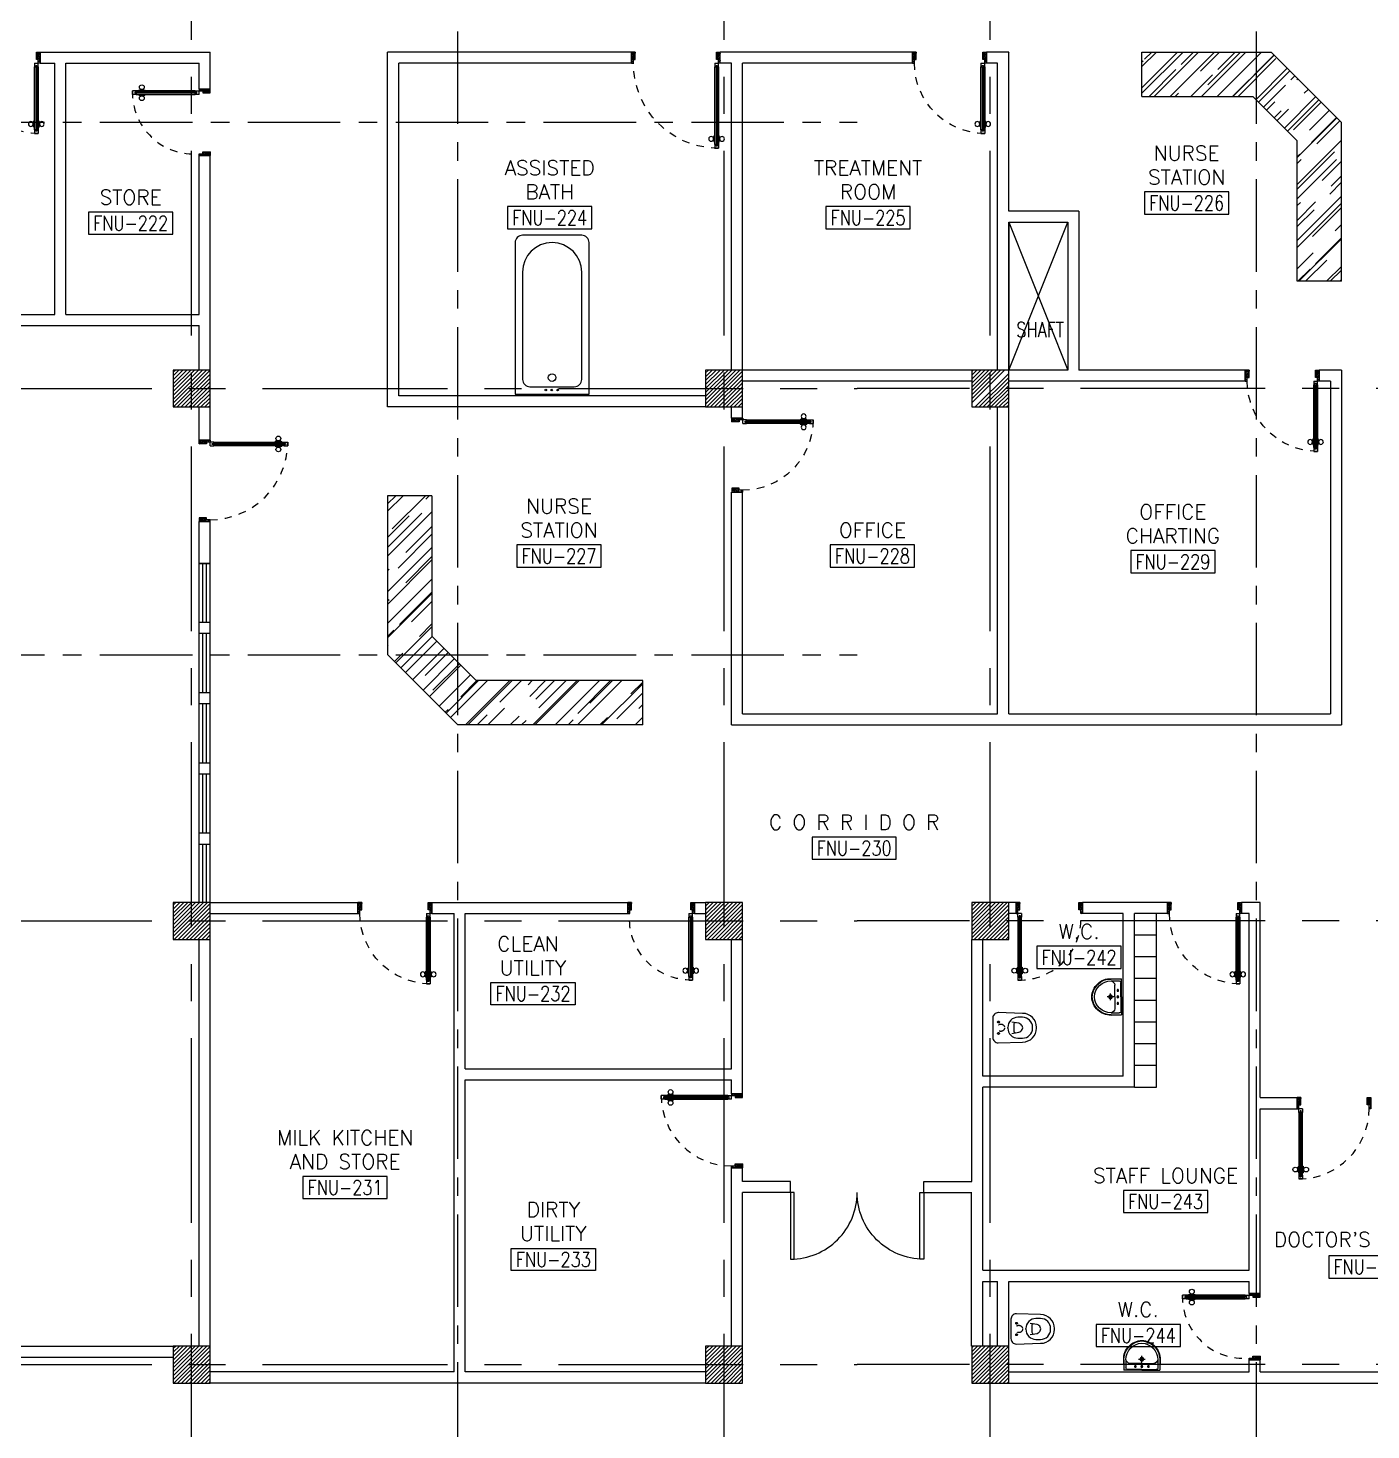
# Model space of a CAD drawing. Extents: x 0 to 91, y -1.5 to 78.
# Drawn here: x 57.53 to 75.69, y 35.74 to 54.7 of the extents above; entities that cross this region are included whole.
import ezdxf
from ezdxf.enums import TextEntityAlignment as Align

# ---------------------------------------------------------------- set-up
doc = ezdxf.new("R2010")
doc.units = 0
doc.header["$MEASUREMENT"] = 0
for name, pattern in [('CENTER', [2, 1.25, -0.25, 0.25, -0.25]), ('CENTERX2', [4, 2.5, -0.5, 0.5, -0.5]), ('DASHED', [0.75, 0.5, -0.25]), ('HIDDEN', [0.375, 0.25, -0.125]), ('HIDDEN2', [0.1875, 0.125, -0.0625])]:
    doc.linetypes.add(name, pattern=pattern)
doc.layers.get('0').update_dxf_attribs({"color": 11, "linetype": 'CONTINUOUS'})
for name, color, linetype in [('AXES', 11, 'CENTERX2'), ('AXES1', 11, 'CENTER'), ('COL', 11, 'CONTINUOUS'), ('COUNTER', 11, 'CONTINUOUS'), ('DOOR', 11, 'CONTINUOUS'), ('FIX', 11, 'CONTINUOUS'), ('HAT', 11, 'CONTINUOUS'), ('Locker', 11, 'CONTINUOUS'), ('RM-BOX', 11, 'CONTINUOUS'), ('RM-NAME', 11, 'CONTINUOUS'), ('RM-NO', 11, 'CONTINUOUS'), ('SHAFT', 11, 'CONTINUOUS'), ('WALL', 11, 'CONTINUOUS'), ('WIN', 11, 'CONTINUOUS')]:
    doc.layers.add(name, color=color, linetype=linetype)
doc.styles.add('ROMANS', font='ROMANS.shx', dxfattribs={"width": 0.6})

# ---------------------------------------------------------------- blocks, each defined once
blk = doc.blocks.new('COL50')
at = {"layer": 'COL'}
blk.add_lwpolyline([(-250, 250), (-250, -250), (250, -250), (250, 250)], close=True, dxfattribs=at)
blk = doc.blocks.new('*X49')
at = {"color": 0}
for p, q in [((84179, 155509), (84660, 155990)), ((84179, 155562), (84607, 155990)), ((84179, 155615), (84554, 155990)), ((84179, 155668), (84501, 155990)), ((84179, 155721), (84448, 155990)), ((84179, 155774), (84395, 155990)), ((84179, 155827), (84342, 155990)), ((84179, 155880), (84289, 155990)), ((84179, 155933), (84236, 155990)), ((84179, 155986), (84183, 155990)), ((84213, 155490), (84679, 155956)), ((84266, 155490), (84679, 155903)), ((84319, 155490), (84679, 155850)), ((84372, 155490), (84679, 155796)), ((84426, 155490), (84679, 155743)), ((84479, 155490), (84679, 155690)), ((84532, 155490), (84679, 155637)), ((84585, 155490), (84679, 155584)), ((84638, 155490), (84679, 155531))]:
    blk.add_line(p, q, dxfattribs=at)
blk = doc.blocks.new('*X48')
at = {"color": 0}
for p, q in [((80579, 162727), (81042, 163190)), ((80579, 162780), (80989, 163190)), ((80579, 162833), (80936, 163190)), ((80579, 162886), (80883, 163190)), ((80579, 162939), (80829, 163190)), ((80579, 162993), (80776, 163190)), ((80579, 163046), (80723, 163190)), ((80579, 163099), (80670, 163190)), ((80579, 163152), (80617, 163190)), ((80595, 162690), (81079, 163174)), ((80648, 162690), (81079, 163121)), ((80701, 162690), (81079, 163068)), ((80754, 162690), (81079, 163015)), ((80807, 162690), (81079, 162962)), ((80860, 162690), (81079, 162909)), ((80913, 162690), (81079, 162856)), ((80966, 162690), (81079, 162803)), ((81019, 162690), (81079, 162750)), ((81072, 162690), (81079, 162697))]:
    blk.add_line(p, q, dxfattribs=at)
blk = doc.blocks.new('*X50')
at = {"color": 0}
for p, q in [((80579, 155515), (81054, 155990)), ((80579, 155568), (81001, 155990)), ((80579, 155621), (80948, 155990)), ((80579, 155674), (80895, 155990)), ((80579, 155727), (80842, 155990)), ((80579, 155780), (80789, 155990)), ((80579, 155833), (80736, 155990)), ((80579, 155886), (80683, 155990)), ((80579, 155939), (80630, 155990)), ((80607, 155490), (81079, 155962)), ((80660, 155490), (81079, 155909)), ((80713, 155490), (81079, 155856)), ((80766, 155490), (81079, 155803)), ((80819, 155490), (81079, 155750)), ((80872, 155490), (81079, 155697)), ((80925, 155490), (81079, 155644)), ((80978, 155490), (81079, 155591)), ((81031, 155490), (81079, 155538))]:
    blk.add_line(p, q, dxfattribs=at)
blk = doc.blocks.new('*X51')
at = {"color": 0}
for p, q in [((80579, 149522), (81047, 149990)), ((80579, 149575), (80994, 149990)), ((80579, 149628), (80941, 149990)), ((80579, 149681), (80888, 149990)), ((80579, 149734), (80835, 149990)), ((80579, 149787), (80782, 149990)), ((80579, 149840), (80729, 149990)), ((80579, 149893), (80676, 149990)), ((80579, 149946), (80623, 149990)), ((80600, 149490), (81079, 149969)), ((80653, 149490), (81079, 149916)), ((80706, 149490), (81079, 149863)), ((80759, 149490), (81079, 149810)), ((80812, 149490), (81079, 149757)), ((80865, 149490), (81079, 149704)), ((80918, 149490), (81079, 149651)), ((80971, 149490), (81079, 149598)), ((81024, 149490), (81079, 149545)), ((81077, 149490), (81079, 149492))]:
    blk.add_line(p, q, dxfattribs=at)
blk = doc.blocks.new('*X56')
at = {"color": 0}
for p, q in [((196689, 149542), (197136, 149990)), ((196689, 149595), (197083, 149990)), ((196689, 149648), (197030, 149990)), ((196689, 149701), (196977, 149990)), ((196689, 149754), (196924, 149990)), ((196689, 149807), (196871, 149990)), ((196689, 149860), (196818, 149990)), ((196689, 149913), (196765, 149990)), ((196689, 149966), (196712, 149990)), ((196689, 149489), (197189, 149989)), ((196742, 149490), (197189, 149936)), ((196795, 149490), (197189, 149883)), ((196848, 149490), (197189, 149830)), ((196901, 149490), (197189, 149777)), ((196954, 149490), (197189, 149724)), ((197007, 149490), (197189, 149671)), ((197060, 149490), (197189, 149618)), ((197113, 149490), (197189, 149565)), ((197166, 149490), (197189, 149512))]:
    blk.add_line(p, q, dxfattribs=at)
blk = doc.blocks.new('RM1')
at = {"layer": 'RM-BOX'}
blk.add_lwpolyline([(570, -200), (-570, -200), (-570, -500), (570, -500)], close=True, dxfattribs=at)
at = {"layer": 'RM-NAME', "style": 'ROMANS'}
for tag, p in [('ROOMNAME1', (0, 324)), ('ROOMNAME2', (0, 0))]:
    blk.add_attdef(tag, text='', height=200, dxfattribs=at).set_placement(p, align=Align.MIDDLE)
at = {"layer": 'RM-NO', "style": 'ROMANS', "width": 0.8}
blk.add_attdef('ROOMNO', text='', height=200, dxfattribs=at).set_placement((0, -350), align=Align.MIDDLE)
blk = doc.blocks.new('*X54')
at = {"color": 0}
for p, q in [((196689, 162747), (197131, 163190)), ((196689, 162800), (197078, 163190)), ((196689, 162853), (197025, 163190)), ((196689, 162907), (196972, 163190)), ((196689, 162960), (196919, 163190)), ((196689, 163013), (196866, 163190)), ((196689, 163066), (196813, 163190)), ((196689, 163119), (196760, 163190)), ((196689, 163172), (196707, 163190)), ((196737, 162690), (197189, 163141)), ((196790, 162690), (197189, 163088)), ((196843, 162690), (197189, 163035)), ((196896, 162690), (197189, 162982)), ((196949, 162690), (197189, 162929)), ((197002, 162690), (197189, 162876)), ((197055, 162690), (197189, 162823)), ((197108, 162690), (197189, 162770)), ((197161, 162690), (197189, 162717))]:
    blk.add_line(p, q, dxfattribs=at)
blk = doc.blocks.new('WC1')
at = {"layer": 'FIX', "lineweight": 20}
for p, q in [((-210, 204), (-538, 194)), ((-727, 5), (-727, -5)), ((-674, 5), (-674, -5)), ((-534, 24), (-540, 0)), ((-540, 0), (-534, -24)), ((-475, 141), (-538, 141)), ((-395, 76), (-490, 60)), ((-339, 5), (-339, -5)), ((-538, -141), (-475, -141)), ((-490, -60), (-395, -76)), ((-538, -194), (-210, -204))]:
    blk.add_line(p, q, dxfattribs=at)
at = {"layer": 'FIX', "linetype": 'Continuous', "lineweight": 20}
blk.add_line((-420, -47), (-420, 45), dxfattribs=at)
at = {"layer": 'FIX', "lineweight": 20}
blk.add_lwpolyline([(-213, -204), (-210, -204, 0.414214), (-137, -131), (-137, 0), (-137, 131, 0.414214), (-210, 204)], format="xyb", dxfattribs=at)
at = {"layer": 'FIX', "linetype": 'HIDDEN2', "lineweight": 20, "ltscale": 0.3}
blk.add_circle((-245, 0), 49.8, dxfattribs=at)
at = {"layer": 'FIX', "linetype": 'HIDDEN', "lineweight": 20, "ltscale": 0.05}
for centre in [(-213, 78), (-213, -77)]:
    blk.add_circle(centre, 11.6, dxfattribs=at)
at = {"layer": 'FIX', "lineweight": 20}
for centre, radius, start, end in [((-538, 5), 189, 90, 180), ((-538, 5), 136, 90, 180), ((-473, -7), 68.2, 128.9242, 152.8468), ((-464, -18), 82, 108.496, 128.9242), ((-475, 5), 136, 360, 90), ((-538, -5), 189, 180, 270), ((-538, -5), 136, 180, 270), ((-473, 7), 68.2, 207.1532, 231.0758), ((-464, 18), 82, 231.0758, 251.504), ((-475, -5), 136, 270, 0)]:
    blk.add_arc(centre, radius, start, end, dxfattribs=at)
at = {"layer": 'FIX', "linetype": 'Continuous', "lineweight": 20}
for centre, start, end in [((-443, 46), 357.6662, 91.6121), ((-442, -46), 268.3879, 2.3338)]:
    blk.add_arc(centre, 22.3, start, end, dxfattribs=at)
blk = doc.blocks.new('LAV1')
at = {"layer": 'FIX', "linetype": 'DASHED', "lineweight": 20, "ltscale": 0.05}
for p, q in [((50, 220), (-50, 220)), ((0, 170), (0, 270)), ((0, 170), (0, 270))]:
    blk.add_line(p, q, dxfattribs=at)
at = {"layer": 'FIX', "linetype": 'ByBlock', "ltscale": 0.3}
for p, q in [((-280, 210), (-275, 50)), ((-245, 210), (-245, 85)), ((0, 60), (-220, 60)), ((0, 60), (220, 60)), ((245, 210), (245, 85)), ((280, 210), (275, 50))]:
    blk.add_line(p, q, dxfattribs=at)
at = {"layer": 'FIX', "linetype": 'Continuous', "lineweight": 20}
for p, q in [((-275, 210), (-275, 50)), ((0, 50), (-275, 50)), ((0, 50), (-252, 50)), ((0, 155), (-181, 155)), ((0, 155), (181, 155)), ((0, 50), (275, 50)), ((0, 50), (252, 50)), ((275, 210), (275, 50))]:
    blk.add_line(p, q, dxfattribs=at)
at = {"layer": 'FIX', "lineweight": 20}
for p, q in [((16, 107), (-15, 107)), ((0, 92), (0, 123))]:
    blk.add_line(p, q, dxfattribs=at)
for centre, radius in [((0, 220), 29.5), ((0, 220), 22.5), ((0, 107), 15.5)]:
    blk.add_circle(centre, radius, dxfattribs=at)
at = {"layer": 'FIX', "linetype": 'HIDDEN', "lineweight": 20, "ltscale": 0.05}
for centre in [(-100, 107), (100, 107)]:
    blk.add_circle(centre, 12.4, dxfattribs=at)
at = {"layer": 'FIX', "linetype": 'ByBlock', "ltscale": 0.3}
for centre, radius, start, end in [((7, 220), 287, 91.3776, 182.0064), ((-7, 220), 287, 357.9936, 88.6224), ((-220, 85), 24.9, 179.7021, 269.9486), ((220, 85), 24.9, 270.0514, 0.2979)]:
    blk.add_arc(centre, radius, start, end, dxfattribs=at)
at = {"layer": 'FIX', "linetype": 'Continuous', "lineweight": 20}
for centre, radius, start, end in [((8, 217), 283, 91.6988, 181.351), ((8, 212), 253, 91.7328, 180.4884), ((-8, 217), 283, 358.649, 88.3012), ((-8, 212), 253, 359.5116, 88.2672), ((-179, 222), 66.9, 190.2006, 268.0786), ((179, 222), 66.9, 271.9214, 349.7994)]:
    blk.add_arc(centre, radius, start, end, dxfattribs=at)
blk = doc.blocks.new('DOOR90')
at = {"layer": 'DOOR', "linetype": 'ByBlock'}
for p, q in [((0, 0), (-150, 0)), ((-200, -25), (-1000, -25)), ((-200, -42), (-1000, -42)), ((-200, -58), (-1000, -58)), ((-1000, -75), (-200, -75))]:
    blk.add_line(p, q, dxfattribs=at)
at = {"layer": 'DOOR', "color": 0, "linetype": 'ByBlock'}
for p, q in [((-150, 0), (-150, -25)), ((-150, 0), (0, 0)), ((0, -50), (0, 0)), ((-1050, -25), (-1050, -75)), ((-1050, -75), (-1050, -25)), ((-1000, -25), (-1050, -25)), ((-1000, -75), (-1050, -75)), ((-1020, -42), (-1020, -58)), ((-1000, -42), (-1020, -42)), ((-1000, -58), (-1020, -58)), ((-1000, -25), (-1000, -42)), ((-1000, -58), (-1000, -75)), ((-968, -25), (-968, -18)), ((-878, -18), (-968, -18)), ((-968, -75), (-968, -82)), ((-878, -82), (-968, -82)), ((-955, -18), (-955, -9)), ((-955, -9), (-890, -9)), ((-955, -18), (-890, -18)), ((-955, -82), (-955, -91)), ((-955, -82), (-890, -82)), ((-955, -91), (-890, -91)), ((-890, -18), (-890, -9)), ((-890, -82), (-890, -91)), ((-878, -25), (-878, -18)), ((-878, -75), (-878, -82)), ((-200, -42), (-200, -25)), ((-200, -25), (-150, -25)), ((-180, -42), (-200, -42)), ((-200, -75), (-200, -58)), ((-200, -58), (-180, -58)), ((-150, -75), (-200, -75)), ((-180, -58), (-180, -42)), ((-150, -75), (-150, -25)), ((-150, -25), (-100, -25)), ((-100, -25), (-100, -50)), ((-100, -50), (0, -50)), ((-150, -900), (-150, -875)), ((-150, -875), (-100, -875)), ((0, -900), (-150, -900)), ((-150, -900), (0, -900)), ((-100, -850), (0, -850)), ((-100, -875), (-100, -850)), ((0, -850), (0, -900))]:
    blk.add_line(p, q, dxfattribs=at)
at = {"layer": 'DOOR', "color": 9, "linetype": 'ByBlock'}
for p, q in [((0, -50), (-114, 0)), ((0, -50), (-40, 0)), ((0, -50), (-100, -37)), ((0, -850), (-114, -900)), ((0, -850), (-100, -863)), ((0, -850), (-40, -900))]:
    blk.add_line(p, q, dxfattribs=at)
at = {"layer": 'DOOR', "color": 0, "linetype": 'ByBlock'}
for centre in [(-923, 24), (-923, -124)]:
    blk.add_circle(centre, 32.4, dxfattribs=at)
at = {"layer": 'DOOR', "color": 9, "linetype": 'ByBlock'}
for centre, radius, start, end in [((0, -50), 74.4, 137.7764, 180), ((0, -50), 54.4, 113.2074, 180), ((0, -50), 154, 161.1053, 166.2858), ((0, -50), 134, 158.1598, 169.28), ((0, -50), 114, 154.0838, 167.3774), ((0, -50), 94.4, 148.0182, 180), ((0, -50), 34.4, 90, 180), ((0, -50), 14.4, 90, 180), ((0, -850), 154, 193.7142, 198.8947), ((0, -850), 134, 190.72, 201.8402), ((0, -850), 94.4, 180, 211.9818), ((0, -850), 74.4, 180, 222.2236), ((0, -850), 54.4, 180, 246.7926), ((0, -850), 34.4, 180, 270), ((0, -850), 14.4, 180, 270)]:
    blk.add_arc(centre, radius, start, end, dxfattribs=at)
at = {"layer": 'DOOR', "linetype": 'HIDDEN', "ltscale": 0.5}
blk.add_arc((-222, -50), 828, 178.2701, 275.003, dxfattribs=at)
blk = doc.blocks.new('A$C3A782592')
at = {"layer": 'COUNTER', "linetype": 'ByBlock'}
for p, q in [((0, 3100), (0, 951)), ((600, 3100), (0, 3100)), ((600, 3100), (600, 1200)), ((1200, 600), (600, 1200)), ((951, 0), (0, 951)), ((3450, 600), (1200, 600)), ((3450, 0), (3450, 600)), ((3450, 0), (951, 0))]:
    blk.add_line(p, q, dxfattribs=at)
blk = doc.blocks.new('*X75')
at = {"color": 0}
for p, q in [((73379, 149535), (73834, 149990)), ((73379, 149588), (73781, 149990)), ((73379, 149641), (73728, 149990)), ((73379, 149694), (73675, 149990)), ((73379, 149747), (73622, 149990)), ((73379, 149800), (73569, 149990)), ((73379, 149853), (73516, 149990)), ((73379, 149906), (73463, 149990)), ((73379, 149959), (73410, 149990)), ((73387, 149490), (73879, 149982)), ((73440, 149490), (73879, 149929)), ((73493, 149490), (73879, 149876)), ((73546, 149490), (73879, 149822)), ((73599, 149490), (73879, 149769)), ((73653, 149490), (73879, 149716)), ((73706, 149490), (73879, 149663)), ((73759, 149490), (73879, 149610)), ((73812, 149490), (73879, 149557)), ((73865, 149490), (73879, 149504))]:
    blk.add_line(p, q, dxfattribs=at)
blk = doc.blocks.new('*X72')
at = {"color": 0}
for p, q in [((73379, 155527), (73842, 155990)), ((73379, 155580), (73789, 155990)), ((73379, 155633), (73736, 155990)), ((73379, 155686), (73683, 155990)), ((73379, 155739), (73629, 155990)), ((73379, 155793), (73576, 155990)), ((73379, 155846), (73523, 155990)), ((73379, 155899), (73470, 155990)), ((73379, 155952), (73417, 155990)), ((73395, 155490), (73879, 155974)), ((73448, 155490), (73879, 155921)), ((73501, 155490), (73879, 155868)), ((73554, 155490), (73879, 155815)), ((73607, 155490), (73879, 155762)), ((73660, 155490), (73879, 155709)), ((73713, 155490), (73879, 155656)), ((73766, 155490), (73879, 155603)), ((73819, 155490), (73879, 155550)), ((73872, 155490), (73879, 155497))]:
    blk.add_line(p, q, dxfattribs=at)
blk = doc.blocks.new('*X71')
at = {"color": 0}
for p, q in [((73379, 162740), (73829, 163190)), ((73379, 162793), (73776, 163190)), ((73379, 162846), (73723, 163190)), ((73379, 162899), (73670, 163190)), ((73379, 162952), (73617, 163190)), ((73379, 163005), (73564, 163190)), ((73379, 163058), (73511, 163190)), ((73379, 163111), (73458, 163190)), ((73379, 163164), (73405, 163190)), ((73382, 162690), (73879, 163187)), ((73435, 162690), (73879, 163134)), ((73488, 162690), (73879, 163081)), ((73541, 162690), (73879, 163028)), ((73594, 162690), (73879, 162975)), ((73647, 162690), (73879, 162922)), ((73700, 162690), (73879, 162869)), ((73753, 162690), (73879, 162816)), ((73806, 162690), (73879, 162763)), ((73859, 162690), (73879, 162710))]:
    blk.add_line(p, q, dxfattribs=at)
blk = doc.blocks.new('BTUB1')
at = {"layer": 'FIX'}
for points in [[(-500, -25), (-500, -2075, 0.414214), (-400, -2175), (400, -2175, 0.414214), (500, -2075), (500, -25)], [(-400, -1675, 1), (400, -1675), (400, -225, 0.414214), (300, -125), (-300, -125, 0.414214), (-400, -225)]]:
    blk.add_lwpolyline(points, format="xyb", close=True, dxfattribs=at)
for centre, radius in [((-75, -81), 11), ((5, -81), 11), ((85, -81), 11), ((0, -250), 52.2)]:
    blk.add_circle(centre, radius, dxfattribs=at)
blk = doc.blocks.new('D1000')
at = {"layer": 'DOOR', "color": 7, "linetype": 'ByBlock'}
for p, q in [((0, 0), (-150, 0)), ((-150, 0), (-150, -25)), ((-150, 0), (0, 0)), ((0, -50), (-114, 0)), ((0, -50), (-40, 0)), ((0, -50), (0, 0)), ((-1050, -25), (-1100, -25)), ((-1100, -75), (-1100, -25)), ((-1100, -25), (-1100, -75)), ((-1050, -75), (-1100, -75)), ((-1050, -42), (-1070, -42)), ((-1070, -42), (-1070, -58)), ((-1050, -58), (-1070, -58)), ((-1050, -25), (-1050, -42)), ((-1050, -58), (-1050, -75)), ((-928, -18), (-1018, -18)), ((-1018, -25), (-1018, -18)), ((-1018, -75), (-1018, -82)), ((-928, -82), (-1018, -82)), ((-1005, -9), (-940, -9)), ((-1005, -18), (-1005, -9)), ((-1005, -18), (-940, -18)), ((-1005, -82), (-940, -82)), ((-1005, -82), (-1005, -91)), ((-1005, -91), (-940, -91)), ((-940, -18), (-940, -9)), ((-940, -82), (-940, -91)), ((-928, -25), (-928, -18)), ((-928, -75), (-928, -82)), ((-200, -42), (-200, -25)), ((-200, -25), (-150, -25)), ((-180, -42), (-200, -42)), ((-200, -75), (-200, -58)), ((-200, -58), (-180, -58)), ((-150, -75), (-200, -75)), ((-180, -58), (-180, -42)), ((-150, -75), (-150, -25)), ((-150, -25), (-100, -25)), ((-100, -25), (-100, -50)), ((0, -50), (-100, -37)), ((-100, -50), (0, -50)), ((-150, -975), (-100, -975)), ((-150, -1000), (-150, -975)), ((-150, -1000), (0, -1000)), ((0, -1000), (-150, -1000)), ((0, -950), (-114, -1000)), ((-100, -975), (-100, -950)), ((0, -950), (-100, -963)), ((-100, -950), (0, -950)), ((0, -950), (-40, -1000)), ((0, -950), (0, -1000))]:
    blk.add_line(p, q, dxfattribs=at)
at = {"layer": 'DOOR', "linetype": 'ByBlock'}
for p, q in [((-200, -25), (-1050, -25)), ((-200, -42), (-1050, -42)), ((-200, -58), (-1050, -58)), ((-1050, -75), (-200, -75))]:
    blk.add_line(p, q, dxfattribs=at)
at = {"layer": 'DOOR', "color": 7, "linetype": 'ByBlock'}
for centre in [(-973, 23), (-973, -124)]:
    blk.add_circle(centre, 32.4, dxfattribs=at)
for centre, radius, start, end in [((0, -50), 134, 158.1598, 169.28), ((0, -50), 74.4, 137.7764, 180), ((0, -50), 54.4, 113.2074, 180), ((0, -50), 154, 161.1053, 166.2858), ((0, -50), 114, 154.0838, 167.3774), ((0, -50), 94.4, 148.0182, 180), ((0, -50), 34.4, 90, 180), ((0, -50), 14.4, 90, 180), ((0, -950), 154, 193.7142, 198.8947), ((0, -950), 134, 190.72, 201.8402), ((0, -950), 94.4, 180, 211.9818), ((0, -950), 74.4, 180, 222.2236), ((0, -950), 54.4, 180, 246.7926), ((0, -950), 34.4, 180, 270), ((0, -950), 14.4, 180, 270)]:
    blk.add_arc(centre, radius, start, end, dxfattribs=at)
at = {"layer": 'DOOR', "linetype": 'HIDDEN', "ltscale": 0.5}
blk.add_arc((-149, -24), 951, 180.0434, 269.9667, dxfattribs=at)
blk = doc.blocks.new('DOOR-110')
at = {"layer": 'DOOR', "color": 0, "linetype": 'ByBlock'}
for p, q in [((0, 1050), (0, 1100)), ((150, 1100), (0, 1100)), ((100, 1050), (0, 1050)), ((100, 1075), (100, 1050)), ((150, 1075), (100, 1075)), ((150, 1100), (150, 1075)), ((150, 1025), (150, 1075)), ((200, 1075), (150, 1075)), ((150, 1025), (200, 1025)), ((180, 1042), (180, 1058)), ((180, 1058), (200, 1058)), ((200, 1042), (180, 1042)), ((200, 1058), (200, 1075)), ((200, 1025), (200, 1042)), ((1028, 1075), (1028, 1082)), ((1028, 1082), (1118, 1082)), ((1028, 1025), (1028, 1018)), ((1028, 1018), (1118, 1018)), ((1040, 1082), (1040, 1091)), ((1105, 1091), (1040, 1091)), ((1105, 1082), (1040, 1082)), ((1040, 1018), (1040, 1009)), ((1105, 1018), (1040, 1018)), ((1105, 1009), (1040, 1009)), ((1105, 1082), (1105, 1091)), ((1105, 1018), (1105, 1009)), ((1118, 1075), (1118, 1082)), ((1118, 1025), (1118, 1018)), ((1150, 1075), (1150, 1058)), ((1150, 1075), (1200, 1075)), ((1150, 1058), (1170, 1058)), ((1150, 1042), (1150, 1025)), ((1150, 1042), (1170, 1042)), ((1150, 1025), (1200, 1025)), ((1170, 1058), (1170, 1042)), ((1200, 1075), (1200, 1025)), ((1200, 1025), (1200, 1075)), ((100, 50), (0, 50)), ((0, 50), (0, 0)), ((0, 0), (150, 0)), ((150, 0), (0, 0)), ((100, 25), (100, 50)), ((150, 25), (100, 25)), ((150, 0), (150, 25))]:
    blk.add_line(p, q, dxfattribs=at)
at = {"layer": 'DOOR', "linetype": 'ByBlock'}
for p, q in [((0, 1100), (150, 1100)), ((200, 1075), (1150, 1075)), ((200, 1058), (1150, 1058)), ((200, 1042), (1150, 1042)), ((1150, 1025), (200, 1025))]:
    blk.add_line(p, q, dxfattribs=at)
at = {"layer": 'DOOR', "color": 9, "linetype": 'ByBlock'}
for p, q in [((0, 1050), (40, 1100)), ((0, 1050), (114, 1100)), ((0, 1050), (100, 1063)), ((0, 50), (40, 0)), ((0, 50), (114, 0)), ((0, 50), (100, 37))]:
    blk.add_line(p, q, dxfattribs=at)
at = {"layer": 'DOOR', "color": 0, "linetype": 'ByBlock'}
for centre in [(1073, 1124), (1073, 976)]:
    blk.add_circle(centre, 32.4, dxfattribs=at)
at = {"layer": 'DOOR', "color": 9, "linetype": 'ByBlock'}
for centre, radius, start, end in [((0, 1050), 34.4, 0, 90), ((0, 1050), 14.4, 0, 90), ((0, 1050), 54.4, 0, 66.7926), ((0, 1050), 74.4, 0, 42.2236), ((0, 1050), 94.4, 0, 31.9818), ((0, 1050), 114, 12.6226, 25.9162), ((0, 1050), 134, 10.72, 21.8402), ((0, 1050), 154, 13.7142, 18.8947), ((0, 50), 14.4, 270, 0), ((0, 50), 34.4, 270, 0), ((0, 50), 54.4, 293.2074, 0), ((0, 50), 74.4, 317.7764, 0), ((0, 50), 94.4, 328.0182, 0), ((0, 50), 134, 338.1598, 349.28), ((0, 50), 154, 341.1053, 346.2858)]:
    blk.add_arc(centre, radius, start, end, dxfattribs=at)
at = {"layer": 'DOOR', "linetype": 'HIDDEN', "ltscale": 0.5}
blk.add_arc((150, 1075), 1050, 270, 0, dxfattribs=at)
at = {"layer": 'WALL', "linetype": 'ByBlock'}
for p, q in [((0, 1100), (150, 1100)), ((0, 0), (150, 0))]:
    blk.add_line(p, q, dxfattribs=at)
blk = doc.blocks.new('DOOR100')
at = {"layer": 'DOOR', "color": 0, "linetype": 'ByBlock'}
for p, q in [((-92, 1206), (-92, 1141)), ((-83, 1206), (-92, 1206)), ((-83, 1141), (-92, 1141)), ((-83, 1129), (-83, 1219)), ((-76, 1219), (-83, 1219)), ((-83, 1206), (-83, 1141)), ((-76, 1251), (-76, 1301)), ((-76, 1301), (-26, 1301)), ((-26, 1301), (-76, 1301)), ((-59, 1251), (-76, 1251)), ((-59, 1251), (-59, 1271)), ((-43, 1271), (-59, 1271)), ((-43, 1251), (-43, 1271)), ((-26, 1251), (-43, 1251)), ((-26, 1251), (-26, 1301)), ((-26, 1219), (-19, 1219)), ((-19, 1129), (-19, 1219)), ((-19, 1206), (-19, 1141)), ((-19, 1206), (-10, 1206)), ((-19, 1141), (-10, 1141)), ((-10, 1206), (-10, 1141)), ((-76, 1129), (-83, 1129)), ((-26, 1129), (-19, 1129)), ((-76, 200), (-59, 200)), ((-76, 150), (-76, 200)), ((-59, 200), (-59, 180)), ((-43, 200), (-26, 200)), ((-43, 180), (-43, 200)), ((-26, 200), (-26, 150)), ((-1201, 0), (-1201, 150)), ((-1201, 150), (-1176, 150)), ((-1201, 150), (-1201, 0)), ((-1151, 0), (-1201, 0)), ((-1176, 150), (-1176, 100)), ((-1176, 100), (-1151, 100)), ((-1151, 100), (-1151, 0)), ((-76, 150), (-26, 150)), ((-59, 180), (-43, 180)), ((-51, 100), (-51, 0)), ((-26, 100), (-51, 100)), ((-51, 0), (-1, 0)), ((-1, 150), (-26, 150)), ((-26, 150), (-26, 100)), ((-1, 150), (-1, 0))]:
    blk.add_line(p, q, dxfattribs=at)
at = {"layer": 'DOOR', "linetype": 'ByBlock'}
for p, q in [((-76, 1251), (-76, 200)), ((-59, 200), (-59, 1251)), ((-43, 200), (-43, 1251)), ((-26, 200), (-26, 1251))]:
    blk.add_line(p, q, dxfattribs=at)
at = {"layer": 'DOOR', "color": 9, "linetype": 'ByBlock'}
for p, q in [((-1151, 0), (-1201, 114)), ((-1151, 0), (-1201, 40)), ((-1151, 0), (-1164, 100)), ((-51, 0), (-1, 114)), ((-51, 0), (-38, 100)), ((-51, 0), (-1, 40))]:
    blk.add_line(p, q, dxfattribs=at)
at = {"layer": 'DOOR', "color": 0, "linetype": 'ByBlock'}
for centre in [(-125, 1174), (22, 1174)]:
    blk.add_circle(centre, 32.4, dxfattribs=at)
at = {"layer": 'DOOR', "linetype": 'HIDDEN', "ltscale": 0.5}
blk.add_arc((-27, 152), 1149, 89.961, 180.0931, dxfattribs=at)
at = {"layer": 'DOOR', "color": 9, "linetype": 'ByBlock'}
for centre, radius, start, end in [((-1151, 0), 154, 103.7142, 108.8947), ((-1151, 0), 134, 100.72, 111.8402), ((-1151, 0), 94.4, 90, 121.9818), ((-1151, 0), 74.4, 90, 132.2236), ((-1151, 0), 54.4, 90, 156.7926), ((-1151, 0), 34.4, 90, 180), ((-1151, 0), 14.4, 90, 180), ((-51, 0), 94.4, 58.0182, 90), ((-51, 0), 74.4, 47.7764, 90), ((-51, 0), 54.4, 23.2074, 90), ((-51, 0), 34.4, 0, 90), ((-51, 0), 14.4, 0, 90), ((-51, 0), 134, 68.1598, 79.28), ((-51, 0), 114, 64.0838, 77.3774), ((-51, 0), 154, 71.1053, 76.2858)]:
    blk.add_arc(centre, radius, start, end, dxfattribs=at)

msp = doc.modelspace()

# ---------------------------------------------------------------- hatches: boundary and pattern name
at = {"layer": 'COUNTER', "linetype": 'ByBlock'}
h = msp.add_hatch(dxfattribs=at)
h.set_pattern_fill('AR-RROOF', color=256, scale=0.32, angle=45, style=0)
h.set_pattern_definition([(45, (-13.88922, -113.09973), (0.271529, 0.72407734), [4.8, -0.64, 1.6, -0.32]), (45, (-13.7014, -112.68565), (-0.5272188, 0.0746705), [0.96, -0.1056, 1.92, -0.24]), (45, (-13.96842, -112.79426), (1.025022, 1.32822938), [2.56, -0.448, 1.28, -0.32])])
h.paths.add_polyline_path([(62.99, 48.37), (62.39, 48.37), (62.39, 46.221), (62.466, 46.145), (63.315, 46.145), (62.99, 46.47)])
h.paths.add_polyline_path([(63.34, 45.271), (63.34, 46.12), (63.315, 46.145), (62.466, 46.145)])
h.paths.add_polyline_path([(65.84, 45.27), (65.84, 45.87), (63.59, 45.87), (63.34, 46.12), (63.34, 45.271), (63.341, 45.27)])

# ---------------------------------------------------------------- linework, layer by layer
at = {"layer": 'AXES'}
for p, q in [((59.74, -1.464), (59.74, 77.348)), ((66.94, -1.464), (66.94, 77.348)), ((70.54, -1.464), (70.54, 77.348)), ((0.7, 49.82), (68.74, 49.82)), ((90.259, 49.82), (68.74, 49.82)), ((0.7, 42.62), (68.74, 42.62)), ((90.259, 42.62), (68.74, 42.62)), ((0.7, 36.62), (68.74, 36.62)), ((90.259, 36.62), (68.74, 36.62))]:
    msp.add_line(p, q, dxfattribs=at)
at = {"layer": 'AXES1'}
for p, q in [((63.34, 5.4), (63.34, 64.22)), ((74.14, 5.4), (74.14, 64.22)), ((10.5, 53.42), (68.74, 53.42)), ((10.5, 46.22), (68.74, 46.22))]:
    msp.add_line(p, q, dxfattribs=at)
at = {"layer": 'COUNTER', "linetype": 'ByBlock'}
for p, q in [((72.59, 53.77), (72.59, 54.37)), ((72.59, 54.37), (74.339, 54.37)), ((75.29, 53.419), (74.339, 54.37)), ((72.59, 53.77), (74.09, 53.77)), ((74.69, 53.17), (74.09, 53.77)), ((75.29, 51.27), (75.29, 53.419)), ((74.69, 51.27), (74.69, 53.17)), ((75.29, 51.27), (74.69, 51.27))]:
    msp.add_line(p, q, dxfattribs=at)
at = {"layer": 'COUNTER'}
for p, q in [((72.59, 53.812), (73.148, 54.37)), ((72.59, 54.173), (72.787, 54.37)), ((72.59, 53.888), (73.072, 54.37)), ((72.59, 54.236), (72.607, 54.253)), ((72.628, 54.274), (72.724, 54.37)), ((72.756, 53.77), (73.356, 54.37)), ((72.972, 53.77), (73.572, 54.37)), ((73.122, 54.204), (73.288, 54.37)), ((73.383, 54.113), (73.64, 54.37)), ((73.397, 53.77), (73.997, 54.37)), ((73.483, 53.928), (73.924, 54.37)), ((73.609, 53.77), (74.209, 54.37)), ((73.616, 54.134), (73.852, 54.37)), ((73.821, 53.77), (74.38, 54.329)), ((73.893, 53.77), (74.403, 54.281)), ((74.111, 54.064), (74.378, 54.331)), ((72.688, 53.77), (73.052, 54.134)), ((73.252, 53.77), (73.546, 54.064)), ((74.134, 53.726), (74.558, 54.151)), ((74.168, 53.692), (74.592, 54.117)), ((74.605, 53.994), (74.66, 54.049)), ((73.817, 53.77), (74.041, 53.994)), ((74.235, 53.625), (74.535, 53.924)), ((74.688, 53.996), (74.7, 54.009)), ((74.787, 53.812), (74.842, 53.866)), ((73.04, 53.77), (73.086, 53.816)), ((74.276, 53.584), (74.391, 53.699)), ((74.518, 53.342), (74.942, 53.767)), ((74.56, 53.3), (74.984, 53.724)), ((74.643, 53.32), (75.016, 53.692)), ((74.418, 53.442), (74.575, 53.6)), ((74.69, 52.942), (75.228, 53.48)), ((74.86, 53.315), (75.126, 53.582)), ((74.887, 53.148), (75.224, 53.485)), ((74.959, 53.131), (75.268, 53.44)), ((74.69, 52.577), (75.29, 53.177)), ((74.69, 52.518), (75.195, 53.023)), ((74.69, 52.951), (74.728, 52.989)), ((74.69, 52.386), (75.222, 52.919)), ((74.69, 52.862), (74.747, 52.919)), ((75.031, 52.634), (75.29, 52.893)), ((75.131, 52.45), (75.29, 52.609)), ((75.152, 52.556), (75.29, 52.694)), ((74.69, 51.822), (75.29, 52.422)), ((74.69, 52.094), (74.94, 52.344)), ((74.69, 52.293), (74.734, 52.337)), ((74.69, 51.725), (75.29, 52.325)), ((74.69, 52.009), (74.919, 52.238)), ((74.898, 51.877), (75.29, 52.269)), ((75.203, 51.953), (75.29, 52.04)), ((74.715, 51.27), (75.29, 51.845)), ((74.938, 51.506), (75.29, 51.858)), ((74.69, 51.44), (74.906, 51.656)), ((74.702, 51.27), (74.868, 51.436)), ((74.804, 51.27), (75.091, 51.557)), ((75.088, 51.27), (75.29, 51.472)), ((75.139, 51.27), (75.29, 51.421)), ((75.266, 51.27), (75.29, 51.294))]:
    msp.add_line(p, q, dxfattribs=at)
at = {"layer": 'DOOR'}
for points in [[(67.84, 38.045), (67.89, 38.045), (67.89, 38.945), (67.84, 38.945), (67.84, 38.045, 0.414214), (68.74, 38.945, 0.414214)], [(67.84, 38.045), (67.89, 38.045), (67.89, 38.945), (67.84, 38.945), (67.84, 38.045, 0.414214), (68.74, 38.945, 0.414214)], [(67.84, 38.045), (67.89, 38.045), (67.89, 38.945), (67.84, 38.945), (67.84, 38.045, 0.414214), (68.74, 38.945, 0.414214)], [(67.84, 38.045), (67.89, 38.045), (67.89, 38.945), (67.84, 38.945), (67.84, 38.045, 0.414214), (68.74, 38.945, 0.414214)], [(69.64, 38.045), (69.59, 38.045), (69.59, 38.945), (69.64, 38.945), (69.64, 38.045, -0.414214), (68.74, 38.945, -0.414214)], [(69.64, 38.045), (69.59, 38.045), (69.59, 38.945), (69.64, 38.945), (69.64, 38.045, -0.414214), (68.74, 38.945, -0.414214)], [(69.64, 38.045), (69.59, 38.045), (69.59, 38.945), (69.64, 38.945), (69.64, 38.045, -0.414214), (68.74, 38.945, -0.414214)], [(69.64, 38.045), (69.59, 38.045), (69.59, 38.945), (69.64, 38.945), (69.64, 38.045, -0.414214), (68.74, 38.945, -0.414214)]]:
    msp.add_lwpolyline(points, format="xyb", dxfattribs=at)
at = {"layer": 'FIX'}
for p, q in [((70.79, 54.362), (70.798, 54.37)), ((74.38, 53.48), (74.473, 53.574))]:
    msp.add_line(p, q, dxfattribs=at)
at = {"layer": 'Locker', "linetype": 'Continuous'}
for p, q in [((72.789, 40.37), (72.789, 42.72)), ((72.789, 42.426), (72.489, 42.426)), ((72.789, 42.132), (72.489, 42.132)), ((72.789, 41.839), (72.489, 41.839)), ((72.789, 41.545), (72.489, 41.545)), ((72.789, 41.251), (72.489, 41.251)), ((72.789, 40.957), (72.489, 40.957)), ((72.789, 40.664), (72.489, 40.664)), ((72.489, 40.37), (72.789, 40.37))]:
    msp.add_line(p, q, dxfattribs=at)
at = {"layer": 'SHAFT'}
for p, q in [((70.79, 50.07), (71.59, 52.07)), ((70.79, 52.07), (71.59, 50.07))]:
    msp.add_line(p, q, dxfattribs=at)
at = {"layer": 'WALL'}
for p, q in [((57.69, 54.37), (59.99, 54.37)), ((57.69, 54.22), (57.69, 54.37)), ((59.99, 53.87), (59.99, 54.37)), ((62.39, 49.57), (62.39, 54.37)), ((65.69, 54.22), (65.69, 54.37)), ((66.89, 54.22), (66.89, 54.37)), ((69.49, 54.22), (69.49, 54.37)), ((69.49, 54.22), (69.49, 54.37)), ((70.49, 54.22), (70.49, 54.37)), ((70.49, 54.22), (70.49, 54.37)), ((70.79, 52.22), (70.79, 54.37)), ((57.69, 54.22), (57.89, 54.22)), ((57.89, 50.82), (57.89, 54.22)), ((58.04, 50.82), (58.04, 54.22)), ((58.04, 54.22), (59.84, 54.22)), ((59.84, 53.87), (59.84, 54.22)), ((62.54, 49.72), (62.54, 54.22)), ((67.04, 50.07), (67.04, 54.22)), ((67.04, 50.07), (67.04, 54.22)), ((67.19, 49.42), (67.19, 54.22)), ((70.64, 50.07), (70.64, 54.22)), ((70.64, 50.07), (70.64, 54.22)), ((59.84, 53.87), (59.99, 53.87)), ((59.84, 50.82), (59.84, 52.97)), ((59.84, 52.97), (59.99, 52.97)), ((59.99, 50.07), (59.99, 52.97)), ((71.74, 52.22), (70.79, 52.22)), ((71.74, 52.22), (71.74, 50.07)), ((70.79, 45.42), (70.79, 52.07)), ((70.79, 52.07), (70.79, 50.07)), ((70.79, 52.07), (71.59, 52.07)), ((71.59, 52.07), (71.59, 50.07)), ((52.79, 50.82), (57.89, 50.82)), ((58.04, 50.82), (59.84, 50.82)), ((52.79, 50.67), (59.84, 50.67)), ((59.84, 50.07), (59.84, 50.67)), ((70.79, 49.92), (70.79, 50.07)), ((71.59, 50.07), (70.79, 50.07)), ((75.29, 50.07), (75.29, 45.27)), ((75.14, 49.92), (75.14, 45.42)), ((59.84, 49.12), (59.84, 49.57)), ((59.99, 49.12), (59.99, 49.57)), ((67.04, 49.42), (67.04, 49.57)), ((70.64, 45.42), (70.64, 49.57)), ((59.99, 49.12), (59.84, 49.12)), ((67.04, 45.27), (67.04, 48.42)), ((67.19, 45.42), (67.19, 48.42)), ((59.99, 48.02), (59.84, 48.02)), ((59.84, 47.455), (59.84, 48.02)), ((59.99, 47.455), (59.99, 48.02)), ((59.84, 47.455), (59.99, 47.455)), ((59.99, 47.455), (59.84, 47.455)), ((59.84, 47.455), (59.99, 47.455)), ((59.84, 46.505), (59.84, 46.655)), ((59.99, 46.655), (59.84, 46.655)), ((59.99, 46.505), (59.99, 46.655)), ((59.99, 46.505), (59.84, 46.505)), ((59.84, 45.555), (59.84, 45.705)), ((59.99, 45.705), (59.84, 45.705)), ((59.99, 45.555), (59.99, 45.705)), ((59.99, 45.555), (59.84, 45.555)), ((67.19, 45.42), (70.64, 45.42)), ((70.79, 45.42), (75.14, 45.42)), ((70.79, 45.42), (72.004, 45.42)), ((67.04, 45.27), (75.29, 45.27)), ((70.79, 45.27), (72.004, 45.27)), ((59.84, 44.605), (59.84, 44.755)), ((59.99, 44.755), (59.84, 44.755)), ((59.99, 44.605), (59.99, 44.755)), ((59.99, 44.605), (59.84, 44.605)), ((59.84, 43.655), (59.84, 43.805)), ((59.99, 43.805), (59.84, 43.805)), ((59.99, 43.655), (59.99, 43.805)), ((59.99, 43.655), (59.84, 43.655)), ((59.99, 42.87), (61.99, 42.87)), ((61.99, 42.72), (61.99, 42.87)), ((62.99, 42.87), (65.64, 42.87)), ((62.99, 42.72), (62.99, 42.87)), ((65.64, 42.87), (65.64, 42.72)), ((66.54, 42.87), (66.69, 42.87)), ((66.54, 42.87), (66.54, 42.72)), ((66.54, 42.87), (66.54, 42.72)), ((70.89, 42.87), (70.79, 42.87)), ((70.89, 42.72), (70.89, 42.87)), ((70.89, 42.72), (70.89, 42.87)), ((72.939, 42.87), (71.79, 42.87)), ((71.79, 42.72), (71.79, 42.87)), ((72.939, 42.72), (72.939, 42.87)), ((74.19, 42.87), (73.939, 42.87)), ((73.939, 42.72), (73.939, 42.87)), ((74.19, 40.23), (74.19, 42.87)), ((59.99, 42.72), (61.99, 42.72)), ((62.99, 42.72), (63.29, 42.72)), ((63.29, 36.52), (63.29, 42.72)), ((63.44, 42.72), (65.64, 42.72)), ((63.44, 40.62), (63.44, 42.72)), ((66.54, 42.72), (66.69, 42.72)), ((70.89, 42.72), (70.79, 42.72)), ((72.339, 42.72), (71.79, 42.72)), ((72.339, 40.52), (72.339, 42.72)), ((72.939, 42.72), (72.489, 42.72)), ((72.489, 40.37), (72.489, 42.72)), ((74.04, 42.72), (73.939, 42.72)), ((74.04, 37.895), (74.04, 42.72)), ((59.84, 36.87), (59.84, 42.37)), ((59.99, 36.87), (59.99, 42.37)), ((67.041, 40.62), (67.041, 42.37)), ((67.19, 40.282), (67.19, 42.37)), ((70.29, 39.095), (70.29, 42.37)), ((70.44, 40.52), (70.44, 42.37)), ((63.44, 40.62), (67.041, 40.62)), ((65.832, 40.62), (67.041, 40.62)), ((63.44, 40.47), (67.041, 40.47)), ((63.44, 36.52), (63.44, 40.47)), ((65.832, 40.47), (67.041, 40.47)), ((67.041, 40.282), (67.041, 40.47)), ((67.041, 40.282), (67.041, 40.47)), ((67.041, 40.282), (67.041, 40.47)), ((67.041, 40.282), (67.041, 40.47)), ((72.339, 40.52), (70.44, 40.52)), ((67.19, 40.282), (67.041, 40.282)), ((67.19, 40.282), (67.041, 40.282)), ((72.489, 40.37), (70.44, 40.37)), ((70.44, 37.895), (70.44, 40.37)), ((74.19, 40.23), (74.689, 40.23)), ((74.689, 40.08), (74.689, 40.23)), ((74.19, 40.08), (74.689, 40.08)), ((74.19, 37.582), (74.19, 40.08)), ((67.041, 37.895), (67.041, 39.282)), ((67.041, 37.895), (67.041, 39.282)), ((67.19, 39.282), (67.041, 39.282)), ((67.041, 37.895), (67.041, 39.282)), ((67.041, 36.87), (67.041, 39.282)), ((67.19, 39.282), (67.041, 39.282)), ((67.19, 39.095), (67.19, 39.282)), ((67.19, 39.095), (67.19, 39.282)), ((67.19, 39.095), (67.19, 39.282)), ((67.19, 39.095), (67.19, 39.282)), ((67.84, 39.095), (67.19, 39.095)), ((67.84, 39.095), (67.19, 39.095)), ((67.84, 39.095), (67.19, 39.095)), ((67.84, 39.095), (67.19, 39.095)), ((67.84, 38.945), (67.84, 39.095)), ((67.84, 38.945), (67.84, 39.095)), ((67.84, 38.945), (67.84, 39.095)), ((67.84, 38.945), (67.84, 39.095)), ((69.64, 38.945), (69.64, 39.095)), ((69.64, 38.945), (69.64, 39.095)), ((69.64, 39.095), (70.29, 39.095)), ((69.64, 38.945), (69.64, 39.095)), ((69.64, 38.945), (69.64, 39.095)), ((69.64, 38.945), (69.64, 39.095)), ((69.64, 38.945), (69.64, 39.095)), ((67.84, 38.945), (67.19, 38.945)), ((67.19, 37.745), (67.19, 38.945)), ((67.19, 37.745), (67.19, 38.945)), ((67.84, 38.945), (67.19, 38.945)), ((67.84, 38.945), (67.19, 38.945)), ((67.84, 38.945), (67.19, 38.945)), ((67.19, 37.745), (67.19, 38.945)), ((67.19, 36.87), (67.19, 38.945)), ((69.64, 38.945), (70.29, 38.945)), ((70.289, 36.869), (70.289, 38.945)), ((70.439, 37.895), (74.04, 37.895)), ((70.439, 37.745), (70.64, 37.745)), ((70.439, 36.869), (70.439, 37.745)), ((70.64, 36.869), (70.64, 37.745)), ((70.79, 37.745), (74.04, 37.745)), ((70.79, 36.869), (70.79, 37.745)), ((71.815, 37.745), (72.004, 37.745)), ((74.04, 37.582), (74.04, 37.745)), ((74.04, 37.582), (74.19, 37.582)), ((52.839, 36.87), (59.49, 36.87)), ((52.839, 36.72), (59.49, 36.72)), ((74.04, 36.52), (74.04, 36.682)), ((74.04, 36.682), (74.19, 36.682)), ((74.19, 36.52), (74.19, 36.682)), ((63.29, 36.52), (59.99, 36.52)), ((66.69, 36.52), (63.44, 36.52)), ((70.79, 36.52), (74.04, 36.52)), ((74.19, 36.52), (77.49, 36.52)), ((66.69, 36.37), (59.99, 36.37)), ((70.79, 36.37), (77.49, 36.37)), ((71.665, 36.37), (72.004, 36.37))]:
    msp.add_line(p, q, dxfattribs=at)
at = {"layer": 'WALL', "linetype": 'ByBlock'}
for p, q in [((65.69, 54.37), (62.39, 54.37)), ((69.49, 54.37), (66.89, 54.37)), ((70.79, 54.37), (70.49, 54.37)), ((65.69, 54.22), (62.54, 54.22)), ((67.04, 54.22), (66.89, 54.22)), ((69.49, 54.22), (67.19, 54.22)), ((70.64, 54.22), (70.49, 54.22)), ((70.29, 50.07), (67.19, 50.07)), ((73.99, 50.07), (71.74, 50.07)), ((73.99, 49.92), (73.99, 50.07)), ((75.29, 50.07), (74.99, 50.07)), ((74.99, 49.92), (74.99, 50.07)), ((70.29, 49.92), (67.19, 49.92)), ((73.99, 49.92), (70.79, 49.92)), ((75.14, 49.92), (74.99, 49.92)), ((66.69, 49.72), (62.54, 49.72)), ((66.69, 49.57), (62.39, 49.57)), ((67.19, 49.42), (67.04, 49.42)), ((67.19, 49.42), (67.04, 49.42)), ((67.19, 48.42), (67.04, 48.42)), ((67.19, 48.42), (67.04, 48.42))]:
    msp.add_line(p, q, dxfattribs=at)
at = {"layer": 'WIN'}
for p, q in [((59.84, 46.655), (59.84, 47.455)), ((59.89, 46.655), (59.89, 47.455)), ((59.94, 46.655), (59.94, 47.455)), ((59.99, 46.655), (59.99, 47.455)), ((59.84, 45.705), (59.84, 46.505)), ((59.89, 45.705), (59.89, 46.505)), ((59.94, 45.705), (59.94, 46.505)), ((59.99, 45.705), (59.99, 46.505)), ((59.84, 44.755), (59.84, 45.555)), ((59.89, 44.755), (59.89, 45.555)), ((59.94, 44.755), (59.94, 45.555)), ((59.99, 44.755), (59.99, 45.555)), ((59.84, 43.805), (59.84, 44.605)), ((59.89, 43.805), (59.89, 44.605)), ((59.94, 43.805), (59.94, 44.605)), ((59.99, 43.805), (59.99, 44.605)), ((59.84, 42.855), (59.84, 43.655)), ((59.89, 42.855), (59.89, 43.655)), ((59.94, 42.855), (59.94, 43.655)), ((59.99, 42.855), (59.99, 43.655))]:
    msp.add_line(p, q, dxfattribs=at)

# ---------------------------------------------------------------- block references
at = {"layer": 'COL', "xscale": 0.001000000003841706, "yscale": 0.000999999996565748, "zscale": 0.001}
for p in [(59.74, 49.82), (66.94, 49.82), (70.54, 49.82), (59.74, 42.62), (66.94, 42.62), (70.54, 42.62), (59.74, 36.62), (66.94, 36.62), (70.54, 36.62)]:
    msp.add_blockref('COL50', p, dxfattribs=at)
at = {"layer": 'COUNTER', "linetype": 'ByBlock', "xscale": 0.001000000003841706, "yscale": 0.000999999996565748, "zscale": 0.001}
msp.add_blockref('A$C3A782592', (62.39, 45.27), dxfattribs=at)
at = {"layer": 'DOOR', "color": 0, "linetype": 'Continuous', "yscale": 0.000999999996565748, "zscale": 0.001}
for p, xscale, rotation in [((57.69, 54.37), -0.000999999996565748, 270), ((70.49, 54.37), -0.000999999996565748, 270), ((74.99, 50.07), -0.000999999996565748, 270), ((62.99, 42.87), -0.000999999996565748, 270), ((73.939, 42.87), -0.000999999996565748, 270), ((74.689, 40.23), 0.000999999996565748, 90)]:
    msp.add_blockref('D1000', p, dxfattribs=dict(at, xscale=xscale, rotation=rotation))
at = {"layer": 'DOOR', "color": 0, "linetype": 'ByBlock', "yscale": 0.000999999996565748, "zscale": 0.001}
for name, p, xscale, rotation in [('DOOR100', (66.891, 54.37), -0.001000000003841706, 180), ('DOOR90', (66.54, 42.87), -0.000999999996565748, 270), ('DOOR90', (70.89, 42.87), 0.000999999996565748, 90)]:
    msp.add_blockref(name, p, dxfattribs=dict(at, xscale=xscale, rotation=rotation))
at = {"layer": 'DOOR', "color": 0, "linetype": 'ByBlock', "xscale": 0.001000000003841706, "yscale": 0.000999999996565748, "zscale": 0.001}
for p in [(59.99, 53.87), (74.19, 37.582)]:
    msp.add_blockref('DOOR90', p, dxfattribs=at)
at = {"layer": 'DOOR', "color": 0, "linetype": 'Continuous', "yscale": 0.000999999996565748, "zscale": 0.001}
for name, p, xscale in [('D1000', (67.044, 49.42), -0.001000000003841706), ('DOOR-110', (59.84, 48.02), 0.001000000003841706), ('D1000', (67.19, 40.282), 0.001000000003841706)]:
    msp.add_blockref(name, p, dxfattribs=dict(at, xscale=xscale))
at = {"layer": 'FIX'}
for name, p, xscale, yscale, zscale, rotation in [('LAV1', (72.36, 41.592), -0.000879999999597203, 0.000879999999597203, 0.0008800000000000001, 90), ('WC1', (70.439, 41.175), 0.001000000003841706, 0.000999999996565748, 0.001, 180), ('WC1', (70.439, 41.175), 0.001000000003841706, 0.000999999996565748, 0.001, 180), ('WC1', (70.683, 37.101), 0.001000000003841706, 0.000999999996565748, 0.001, 180)]:
    msp.add_blockref(name, p, dxfattribs=dict(at, xscale=xscale, yscale=yscale, zscale=zscale, rotation=rotation))
at = {"layer": 'FIX', "xscale": -0.0008800000068731606, "yscale": 0.000879999999597203, "zscale": 0.0008800000000000001}
msp.add_blockref('LAV1', (72.591, 36.499), dxfattribs=at)
at = {"layer": 'HAT', "xscale": 0.001000000003841706, "yscale": 0.000999999996565748, "zscale": 0.001}
for name, p in [('*X71', (-13.889, -113.12)), ('*X48', (-13.889, -113.12)), ('*X54', (-126.399, -113.12)), ('*X72', (-13.889, -113.12)), ('*X50', (-13.889, -113.12)), ('*X49', (-13.889, -113.12)), ('*X75', (-13.889, -113.12)), ('*X51', (-13.889, -113.12)), ('*X56', (-126.399, -113.12))]:
    msp.add_blockref(name, p, dxfattribs=at)
at = {"layer": 'RM-NO', "xscale": 0.001000000003841706, "yscale": 0.000999999996565748, "zscale": 0.001}
for p, values in [((73.196, 52.679), {'ROOMNO': 'FNU-226', 'ROOMNAME2': 'STATION', 'ROOMNAME1': 'NURSE'}), ((64.582, 52.48), {'ROOMNO': 'FNU-224', 'ROOMNAME2': 'BATH', 'ROOMNAME1': 'ASSISTED'}), ((68.888, 52.48), {'ROOMNO': 'FNU-225', 'ROOMNAME2': 'ROOM', 'ROOMNAME1': 'TREATMENT'}), ((58.915, 52.406), {'ROOMNO': 'FNU-222', 'ROOMNAME2': 'STORE'}), ((64.708, 47.905), {'ROOMNO': 'FNU-227', 'ROOMNAME2': 'STATION', 'ROOMNAME1': 'NURSE'}), ((73.01, 47.827), {'ROOMNO': 'FNU-229', 'ROOMNAME2': 'CHARTING', 'ROOMNAME1': 'OFFICE'}), ((68.947, 47.905), {'ROOMNO': 'FNU-228', 'ROOMNAME2': 'OFFICE'}), ((68.7, 43.953), {'ROOMNO': 'FNU-230', 'ROOMNAME2': 'C O R R I D O R'}), ((68.7, 43.953), {'ROOMNO': 'FNU-230', 'ROOMNAME2': 'C O R R I D O R'}), ((71.741, 42.476), {'ROOMNO': 'FNU-242', 'ROOMNAME2': 'W.C.'}), ((61.816, 39.364), {'ROOMNO': 'FNU-231', 'ROOMNAME2': 'AND STORE', 'ROOMNAME1': 'MILK KITCHEN'}), ((72.911, 39.175), {'ROOMNO': 'FNU-243', 'ROOMNAME2': 'STAFF LOUNGE'}), ((72.542, 37.363), {'ROOMNO': 'FNU-244', 'ROOMNAME2': 'W.C.'})]:
    msp.add_blockref('RM1', p, dxfattribs=at).add_auto_attribs(values)
at = {"layer": 'RM-NO'}
ref = msp.add_blockref('RM1', (64.357, 41.986), dxfattribs=dict(at, xscale=-0.001000000003841706, yscale=0.000999999996565748, zscale=0.001))
ref.add_attrib('ROOMNO', 'FNU-232', dxfattribs={"height": 0.2, "style": 'ROMANS', "width": 0.8}).set_placement((64.357, 41.636), align=Align.MIDDLE)
ref.add_attrib('ROOMNAME2', 'UTILITY', dxfattribs={"layer": 'RM-NAME', "height": 0.2, "style": 'ROMANS'}).set_placement((64.357, 41.986), align=Align.MIDDLE)
ref.add_attrib('ROOMNAME1', 'CLEAN ', dxfattribs={"layer": 'RM-NAME', "height": 0.2, "style": 'ROMANS'}).set_placement((64.357, 42.31), align=Align.MIDDLE)
ref = msp.add_blockref('RM1', (64.632, 38.391), dxfattribs=dict(at, xscale=-0.001000000003841706, yscale=0.000999999996565748, zscale=0.001))
ref.add_attrib('ROOMNO', 'FNU-233', dxfattribs={"height": 0.2, "style": 'ROMANS', "width": 0.8}).set_placement((64.632, 38.041), align=Align.MIDDLE)
ref.add_attrib('ROOMNAME2', 'UTILITY', dxfattribs={"layer": 'RM-NAME', "height": 0.2, "style": 'ROMANS'}).set_placement((64.632, 38.391), align=Align.MIDDLE)
ref.add_attrib('ROOMNAME1', 'DIRTY', dxfattribs={"layer": 'RM-NAME', "height": 0.2, "style": 'ROMANS'}).set_placement((64.632, 38.715), align=Align.MIDDLE)
ref = msp.add_blockref('RM1', (75.688, 38.29), dxfattribs=dict(at, xscale=0.001000000003841706, yscale=0.000999999996565748, zscale=0.001))
ref.add_attrib('ROOMNO', 'FNU-245', dxfattribs={"height": 0.2, "style": 'ROMANS', "width": 0.8}).set_placement((75.688, 37.94), align=Align.MIDDLE)
ref.add_attrib('ROOMNAME1', "DOCTOR'S ON-CALL", dxfattribs={"layer": 'RM-NAME', "height": 0.2, "style": 'ROMANS'}).set_placement((75.713, 38.31), align=Align.MIDDLE)
at = {"layer": 'WALL', "xscale": 0.001000000003841706, "yscale": 0.000999999996565748, "zscale": 0.001, "rotation": 180}
msp.add_blockref('BTUB1', (64.615, 49.718), dxfattribs=at)

# ---------------------------------------------------------------- texts
at = {"layer": 'RM-NAME', "style": 'ROMANS', "width": 0.8}
msp.add_text('SHAFT', height=0.2, dxfattribs=at).set_placement((71.214, 50.616), align=Align.MIDDLE)

doc.saveas('drawing.dxf')
